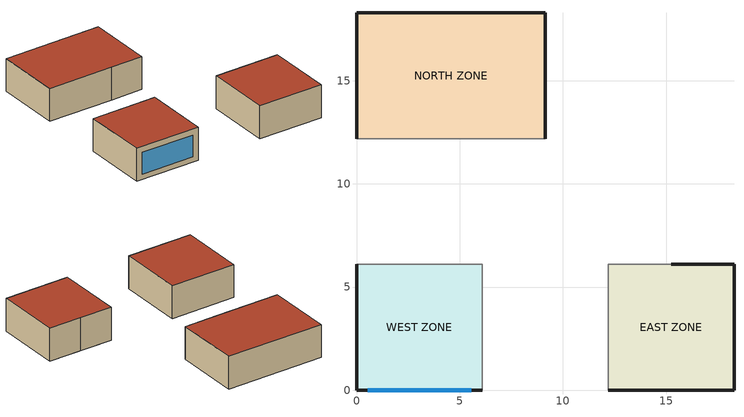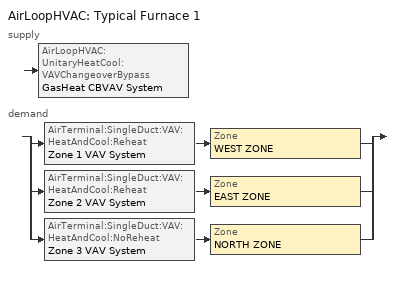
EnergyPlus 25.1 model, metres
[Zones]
WEST ZONE
 floor adiabatic (FLOOR SLAB 8 IN): 0,0 0,6.1 6.1,6.1 6.1,0 z0
 wall outside (EXTWALL80): 0,6.1 0,0 6.1,0 z0:3.05
 wall to NORTH ZONE (PARTITION06): 6.1,6.1 0,6.1 z0:3.05
 wall to EAST ZONE (PARTITION06): 6.1,0 6.1,6.1 z0:3.05
 window (WIN-CON-LIGHT): 0.55,0 5.55,0 z0.5:2.5
 roof outside (ROOF34): 0,6.1 0,0 6.1,0 6.1,6.1 z3.05
EAST ZONE
 floor adiabatic (FLOOR SLAB 8 IN): 12.19,0 12.19,6.1 18.29,6.1 18.29,0 z0
 wall outside (EXTWALL80): 12.19,0 18.29,0 18.29,6.1 15.24,6.1 z0:3.05
 wall to NORTH ZONE (PARTITION06): 15.24,6.1 12.19,6.1 z0:3.05
 roof outside (ROOF34): 12.19,6.1 12.19,0 18.29,0 18.29,6.1 z3.05
NORTH ZONE
 floor adiabatic (FLOOR SLAB 8 IN): 0,12.19 0,18.29 9.14,18.29 9.14,12.19 z0
 wall outside (EXTWALL80): 9.14,12.19 9.14,18.29 0,18.29 0,12.19 z0:3.05
 roof outside (ROOF34): 0,18.29 0,12.19 9.14,12.19 9.14,18.29 z3.05
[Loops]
AirLoopHVAC 'Typical Furnace 1'
 supply: AirLoopHVAC:UnitaryHeatCool:VAVChangeoverBypass 'GasHeat CBVAV System'
 demand: split
  | AirTerminal:SingleDuct:VAV:HeatAndCool:Reheat 'Zone 1 VAV System' > Zone 'WEST ZONE'
  | AirTerminal:SingleDuct:VAV:HeatAndCool:Reheat 'Zone 2 VAV System' > Zone 'EAST ZONE'
  | AirTerminal:SingleDuct:VAV:HeatAndCool:NoReheat 'Zone 3 VAV System' > Zone 'NORTH ZONE'
[Building]
NONE: North Axis {deg}=0; Terrain=Suburbs; Loads Convergence Tolerance Value {W}=0.04; Temperature Convergence Tolerance Value {deltaC}=0.4; Solar Distribution=FullInteriorAndExterior; Maximum Number of Warmup Days=25; Minimum Number of Warmup Days=6
[Site:Location]
Miami Intl Ap FL USA WMO=722020: Latitude {deg}=25.82; Longitude {deg}=-80.3; Time Zone {hr}=-5; Elevation {m}=11
[SizingPeriod:DesignDay] Day of Month=21; Humidity Condition Type=Wetbulb; Barometric Pressure {Pa}=101217; Rain Indicator=No; Snow Indicator=No; Daylight Saving Time Indicator=No; Solar Model Indicator=ASHRAEClearSky
Name | Month | Day Type | Maximum Dry-Bulb Temperature {C} | Daily Dry-Bulb Temperature Range {deltaC} | Wetbulb or DewPoint at Maximum Dry-Bulb {C} | Wind Speed {m/s} | Wind Direction {deg} | Sky Clearness
Miami Intl Ap Ann Htg 99.6% Condns DB | 1 | WinterDesignDay | 8.7 | 0 | 8.7 | 3.8 | 340 | 0
Miami Intl Ap Ann Clg .4% Condns DB=>MWB | 7 | SummerDesignDay | 33.2 | 6.7 | 25.3 | 4.5 | 140 | 1
[Site:GroundTemperature:BuildingSurface]
20.03, 20.03, 20.13, 20.3, 20.43, 20.52, 20.62, 20.77, 20.78, 20.55, 20.44, 20.2
[Material] Thermal Absorptance=0.9
Name | Roughness | Thickness {m} | Conductivity {W/m-K} | Density {kg/m3} | Specific Heat {J/kg-K} | Solar Absorptance | Visible Absorptance
A1 - 1 IN STUCCO | Smooth | 0.0253898 | 0.691831 | 1858.142 | 836.8 | 0.92 | 0.92
C4 - 4 IN COMMON BRICK | Rough | 0.101498 | 0.726422 | 1922.216 | 836.8 | 0.76 | 0.76
E1 - 3 / 4 IN PLASTER OR GYP BOARD | Smooth | 0.01905 | 0.726422 | 1601.846 | 836.8 | 0.92 | 0.92
C6 - 8 IN CLAY TILE | Smooth | 0.203302 | 0.570761 | 1121.292 | 836.8 | 0.82 | 0.82
C10 - 8 IN HW CONCRETE | MediumRough | 0.203302 | 1.729577 | 2242.585 | 836.8 | 0.65 | 0.65
E2 - 1 / 2 IN SLAG OR STONE | Rough | 0.0127102 | 1.435549 | 881.0155 | 1673.6 | 0.55 | 0.55
E3 - 3 / 8 IN FELT AND MEMBRANE | Rough | 0.00954024 | 0.190253 | 1121.292 | 1673.6 | 0.75 | 0.75
B5 - 1 IN DENSE INSULATION | VeryRough | 0.0253898 | 0.0432394 | 91.30524 | 836.8 | 0.5 | 0.5
C12 - 2 IN HW CONCRETE | MediumRough | 0.0509016 | 1.729577 | 2242.585 | 836.8 | 0.65 | 0.65
[WindowMaterial:Glazing]
WIN-LAY-GLASS-LIGHT: Optical Data Type=SpectralAverage; Thickness {m}=0.003; Solar Transmittance at Normal Incidence=0.9; Front Side Solar Reflectance at Normal Incidence=0.031; Back Side Solar Reflectance at Normal Incidence=0.031; Visible Transmittance at Normal Incidence=0.9; Front Side Visible Reflectance at Normal Incidence=0.05; Back Side Visible Reflectance at Normal Incidence=0.05; Infrared Transmittance at Normal Incidence=0; Front Side Infrared Hemispherical Emissivity=0.84; Back Side Infrared Hemispherical Emissivity=0.84; Conductivity {W/m-K}=0.9
[Construction]
EXTWALL80: A1 - 1 IN STUCCO, C4 - 4 IN COMMON BRICK, E1 - 3 / 4 IN PLASTER OR GYP BOARD
PARTITION06: E1 - 3 / 4 IN PLASTER OR GYP BOARD, C6 - 8 IN CLAY TILE, E1 - 3 / 4 IN PLASTER OR GYP BOARD
FLOOR SLAB 8 IN: C10 - 8 IN HW CONCRETE
ROOF34: E2 - 1 / 2 IN SLAG OR STONE, E3 - 3 / 8 IN FELT AND MEMBRANE, B5 - 1 IN DENSE INSULATION, C12 - 2 IN HW CONCRETE
WIN-CON-LIGHT: WIN-LAY-GLASS-LIGHT
[Zone] Type=1; Multiplier=1; Ceiling Height {m}=autocalculate; Volume {m3}=autocalculate
WEST ZONE; EAST ZONE; NORTH ZONE
[People] Number of People Schedule=OFFICE OCCUPANCY; Number of People Calculation Method=people; Fraction Radiant=0.3; Activity Level Schedule=Activity Sch; Carbon Dioxide Generation Rate {m3/s-W}=3.82E-8; Mean Radiant Temperature Calculation Type=EnclosureAveraged; Work Efficiency Schedule=Work Eff Sch; Clothing Insulation Calculation Method=ClothingInsulationSchedule; Clothing Insulation Schedule=Clothing Sch; Air Velocity Schedule=Air Velo Sch; Thermal Comfort Model 1 Type=FANGER
Name | Zone or ZoneList or Space or SpaceList | Number of People
WEST ZONE | WEST ZONE | 3
EAST ZONE | EAST ZONE | 3
NORTH ZONE | NORTH ZONE | 4
[Lights] Schedule=OFFICE LIGHTING; Design Level Calculation Method=LightingLevel; Return Air Fraction=0; Fraction Radiant=0.2; Fraction Visible=0.2; Fraction Replaceable=0
Name | Zone or ZoneList or Space or SpaceList | Lighting Level {W}
EAST ZONE Lights 1 | EAST ZONE | 1464.375
NORTH ZONE Lights 1 | NORTH ZONE | 878.6252
[ElectricEquipment] Schedule=INTERMITTENT; Design Level Calculation Method=EquipmentLevel; Fraction Latent=0; Fraction Radiant=0.3; Fraction Lost=0
Name | Zone or ZoneList or Space or SpaceList | Design Level {W}
WEST ZONE ElecEq 1 | WEST ZONE | 2928.751
EAST ZONE ElecEq 1 | EAST ZONE | 1464.375
NORTH ZONE ElecEq 1 | NORTH ZONE | 2928.751
[Sizing:Zone] Zone Cooling Design Supply Air Temperature Input Method=SupplyAirTemperature; Zone Cooling Design Supply Air Temperature {C}=10; Zone Heating Design Supply Air Temperature Input Method=SupplyAirTemperature; Zone Heating Design Supply Air Temperature {C}=50; Zone Cooling Design Supply Air Humidity Ratio {kgWater/kgDryAir}=0.008; Zone Heating Design Supply Air Humidity Ratio {kgWater/kgDryAir}=0.008; Zone Heating Sizing Factor=0; Zone Cooling Sizing Factor=0; Cooling Design Air Flow Method=DesignDay; Cooling Design Air Flow Rate {m3/s}=0; Heating Design Air Flow Method=DesignDay; Heating Design Air Flow Rate {m3/s}=0; Account for Dedicated Outdoor Air System=No; Dedicated Outdoor Air System Control Strategy=NeutralSupplyAir; Dedicated Outdoor Air Low Setpoint Temperature for Design {C}=autosize; Dedicated Outdoor Air High Setpoint Temperature for Design {C}=autosize
Name | Design Specification Outdoor Air Object
WEST ZONE | SZ DSOA WEST ZONE
EAST ZONE | SZ DSOA EAST ZONE
NORTH ZONE | SZ DSOA NORTH ZONE
[DesignSpecification:OutdoorAir] Outdoor Air Method=flow/person; Outdoor Air Flow per Person {m3/s-person}=0.00944; Outdoor Air Flow per Zone Floor Area {m3/s-m2}=0; Outdoor Air Flow per Zone {m3/s}=0
SZ DSOA WEST ZONE; SZ DSOA EAST ZONE; SZ DSOA NORTH ZONE
[Sizing:System]
Typical Furnace 1: Type of Load to Size On=sensible; Design Outdoor Air Flow Rate {m3/s}=autosize; Central Heating Maximum System Air Flow Ratio=0.3; Preheat Design Temperature {C}=7; Preheat Design Humidity Ratio {kgWater/kgDryAir}=0.008; Precool Design Temperature {C}=11; Precool Design Humidity Ratio {kgWater/kgDryAir}=0.008; Central Cooling Design Supply Air Temperature {C}=10; Central Heating Design Supply Air Temperature {C}=30; Type of Zone Sum to Use=noncoincident; 100% Outdoor Air in Cooling=no; 100% Outdoor Air in Heating=no; Central Cooling Design Supply Air Humidity Ratio {kgWater/kgDryAir}=0.008; Central Heating Design Supply Air Humidity Ratio {kgWater/kgDryAir}=0.008; Cooling Supply Air Flow Rate Method=DesignDay; Cooling Supply Air Flow Rate {m3/s}=0; Heating Supply Air Flow Rate Method=DesignDay; Heating Supply Air Flow Rate {m3/s}=0; Zone Maximum Outdoor Air Fraction=1; Cooling Design Capacity Method=CoolingDesignCapacity; Cooling Design Capacity {W}=autosize; Heating Design Capacity Method=HeatingDesignCapacity; Heating Design Capacity {W}=autosize; Central Cooling Capacity Control Method=VAV
[ZoneControl:Thermostat] Control Type Schedule=Zone Control Type Sched; Control 1=Temperature Setpoints
Name | Zone or ZoneList
Zone 1 Thermostat | NORTH ZONE
Zone 2 Thermostat | WEST ZONE
Zone 3 Thermostat | EAST ZONE
[ThermostatSetpoint:DualSetpoint]
Temperature Setpoints: Heating Setpoint Temperature Schedule=Heating Setpoints; Cooling Setpoint Temperature Schedule=Cooling Setpoints
[AirTerminal:SingleDuct:VAV:HeatAndCool:NoReheat]
Zone 3 VAV System: Availability Schedule=FanAndCoilAvailSched; Maximum Air Flow Rate {m3/s}=autosize; Zone Minimum Air Flow Fraction=0.25
[AirTerminal:SingleDuct:VAV:HeatAndCool:Reheat] Availability Schedule=FanAndCoilAvailSched; Maximum Air Flow Rate {m3/s}=autosize; Maximum Hot Water or Steam Flow Rate {m3/s}=0; Minimum Hot Water or Steam Flow Rate {m3/s}=0; Convergence Tolerance=0.001
Name | Zone Minimum Air Flow Fraction | Reheat Coil | Maximum Reheat Air Temperature {C}
Zone 1 VAV System | 0.05 | Reheat Coil Zone 1 | 22
Zone 2 VAV System | 0.25 | Reheat Coil Zone 2
[Zone equipment]
WEST ZONE: Zone 1 VAV System
EAST ZONE: Zone 2 VAV System
NORTH ZONE: Zone 3 VAV System
[Fan:OnOff]
Supply Fan 1: Availability Schedule=FanAndCoilAvailSched; Fan Total Efficiency=0.7; Pressure Rise {Pa}=600; Maximum Flow Rate {m3/s}=autosize; Motor Efficiency=0.9; Motor In Airstream Fraction=1
[Coil:Heating:Electric] Availability Schedule=FanAndCoilAvailSched; Efficiency=1; Nominal Capacity {W}=autosize
Reheat Coil Zone 1; Reheat Coil Zone 2
[Coil:Heating:Fuel]
Furnace Heating Coil 1: Availability Schedule=Work Eff Sch; Fuel Type=NaturalGas; Burner Efficiency=0.8; Nominal Capacity {W}=autosize
[AirLoopHVAC:UnitaryHeatCool:VAVChangeoverBypass]
GasHeat CBVAV System: Availability Schedule=FanAndCoilAvailSched; Cooling Supply Air Flow Rate {m3/s}=autosize; Heating Supply Air Flow Rate {m3/s}=autosize; No Load Supply Air Flow Rate {m3/s}=autosize; Cooling Outdoor Air Flow Rate {m3/s}=autosize; Heating Outdoor Air Flow Rate {m3/s}=autosize; No Load Outdoor Air Flow Rate {m3/s}=autosize; Outdoor Air Flow Rate Multiplier Schedule=Outdoor Air Multiplier Schedule; Supply Air Fan=Supply Fan 1; Supply Air Fan Placement=BlowThrough; Supply Air Fan Operating Mode Schedule=Fan OpMode Schedule; Cooling Coil=Main Cooling Coil 1; Heating Coil=Furnace Heating Coil 1; Priority Control Mode=CoolingPriority; Minimum Outlet Air Temperature During Cooling Operation {C}=10; Maximum Outlet Air Temperature During Heating Operation {C}=50; Dehumidification Control Type=None
[AirLoopHVAC]
Typical Furnace 1: Design Supply Air Flow Rate {m3/s}=1.75
[AvailabilityManager:ScheduledOn]
Furnace 1 AvailOn: Schedule=FanAndCoilAvailSched
[AvailabilityManager:ScheduledOff]
Furnace 1 AvailOff: Schedule=FanAndCoilAvailSched
[SetpointManager:Scheduled]
Air Loop Schedule: Control Variable=Temperature; Schedule=SAT Sch; Setpoint Node or NodeList=Air Loop Outlet Node
[Coil:Cooling:DX:VariableSpeed]
Main Cooling Coil 1: Number of Speeds=4; Nominal Speed Level=4; Gross Rated Total Cooling Capacity At Selected Nominal Speed Level {W}=AUTOSIZE; Rated Air Flow Rate At Selected Nominal Speed Level {m3/s}=AUTOSIZE; Nominal Time for Condensate to Begin Leaving the Coil {s}=0; Initial Moisture Evaporation Rate Divided by Steady-State AC Latent Capacity=0; Energy Part Load Fraction Curve=HPACCOOLPLFFPLR; Condenser Type=AirCooled; Crankcase Heater Capacity {W}=0; Maximum Outdoor Dry-Bulb Temperature for Crankcase Heater Operation {C}=10; Speed 1 Reference Unit Gross Rated Total Cooling Capacity {W}=8914.19; Speed 1 Reference Unit Gross Rated Sensible Heat Ratio=0.79; Speed 1 Reference Unit Gross Rated Cooling COP {W/W}=3.98049; Speed 1 Reference Unit Rated Air Flow Rate {m3/s}=0.944; Speed 1 Reference Unit Rated Condenser Air Flow Rate {m3/s}=2.655; Speed 1 Total Cooling Capacity Function of Temperature Curve=HPCoolingCAPFTemp1; Speed 1 Total Cooling Capacity Function of Air Flow Fraction Curve=HPACFFF; Speed 1 Energy Input Ratio Function of Temperature Curve=HPCoolingEIRFTemp1; Speed 1 Energy Input Ratio Function of Air Flow Fraction Curve=HPACFFF; Speed 2 Reference Unit Gross Rated Total Cooling Capacity {W}=16456.9; Speed 2 Reference Unit Gross Rated Sensible Heat Ratio=0.73; Speed 2 Reference Unit Gross Rated Cooling COP {W/W}=4.08; Speed 2 Reference Unit Rated Air Flow Rate {m3/s}=1.888; Speed 2 Reference Unit Rated Condenser Air Flow Rate {m3/s}=5.31; Speed 2 Total Cooling Capacity Function of Temperature Curve=HPCoolingCAPFTemp2; Speed 2 Total Cooling Capacity Function of Air Flow Fraction Curve=HPACFFF; Speed 2 Energy Input Ratio Function of Temperature Curve=HPCoolingEIRFTemp2; Speed 2 Energy Input Ratio Function of Air Flow Fraction Curve=HPACFFF; Speed 3 Reference Unit Gross Rated Total Cooling Capacity {W}=23463.4; Speed 3 Reference Unit Gross Rated Sensible Heat Ratio=0.78; Speed 3 Reference Unit Gross Rated Cooling COP {W/W}=4.19; Speed 3 Reference Unit Rated Air Flow Rate {m3/s}=2.832; Speed 3 Reference Unit Rated Condenser Air Flow Rate {m3/s}=7.965; Speed 3 Total Cooling Capacity Function of Temperature Curve=HPCoolingCAPFTemp3; Speed 3 Total Cooling Capacity Function of Air Flow Fraction Curve=HPACFFF; Speed 3 Energy Input Ratio Function of Temperature Curve=HPCoolingEIRFTemp3; Speed 3 Energy Input Ratio Function of Air Flow Fraction Curve=HPACFFF; Speed 4 Reference Unit Gross Rated Total Cooling Capacity {W}=36991.4; Speed 4 Reference Unit Gross Rated Sensible Heat Ratio=0.75; Speed 4 Reference Unit Gross Rated Cooling COP {W/W}=3.86638; Speed 4 Reference Unit Rated Air Flow Rate {m3/s}=3.776; Speed 4 Reference Unit Rated Condenser Air Flow Rate {m3/s}=10.62; Speed 4 Total Cooling Capacity Function of Temperature Curve=HPCoolingCAPFTemp4; Speed 4 Total Cooling Capacity Function of Air Flow Fraction Curve=HPACFFF; Speed 4 Energy Input Ratio Function of Temperature Curve=HPCoolingEIRFTemp4; Speed 4 Energy Input Ratio Function of Air Flow Fraction Curve=HPACFFF
[Schedule:Compact]
Activity Sch: Through: 12/31, For: AllDays, Until: 24:00, 131.8
Work Eff Sch: Through: 12/31, For: AllDays, Until: 24:00, 0
Clothing Sch: Through: 12/31, For: AllDays, Until: 24:00, 1
Air Velo Sch: Through: 12/31, For: AllDays, Until: 24:00, 0.137
OFFICE OCCUPANCY: Through: 12/31, For: WeekDays SummerDesignDay, Until: 8:00, 0, Until: 8:00, 0.5, Until: 12:00, 1, Until: 13:00, 0.5, Until: 16:00, 1, Until: 16:30, 0.1, Until: 24:00, 0, For: AllOtherDays, Until: 24:00, 0
INTERMITTENT: Through: 12/31, For: WeekDays SummerDesignDay, Until: 8:00, 0, Until: 17:00, 1, Until: 24:00, 0, For: AllOtherDays, Until: 24:00, 0
OFFICE LIGHTING: Through: 12/31, For: WeekDays SummerDesignDay, Until: 6:00, 0.05, Until: 7:00, 0.2, Until: 17:00, 1, Until: 17:30, 0.5, Until: 24:00, 0.05, For: AllOtherDays, Until: 24:00, 0.05
FanAndCoilAvailSched: Through: 3/31, For: AllDays, Until: 24:00, 1, Through: 9/30, For: WeekDays SummerDesignDay, Until: 7:00, 0, Until: 17:00, 1, Until: 24:00, 0, For: AllOtherDays, Until: 24:00, 0, Through: 12/31, For: AllDays, Until: 24:00, 1
Heating Setpoints: Through: 12/31, For: AllDays, Until:  7:00, 15, Until: 17:00, 20, Until: 24:00, 15
Cooling Setpoints: Through: 12/31, For: AllDays, Until:  7:00, 30, Until: 17:00, 22.3, Until: 24:00, 30
Zone Control Type Sched: Through: 12/31, For: AllDays, Until: 24:00, 4
Outdoor Air Multiplier Schedule; Fan OpMode Schedule: Through: 12/31, For: AllDays, Until:  7:00, 0, Until: 17:00, 1, Until: 24:00, 0
SAT Sch: Through: 12/31, For: AllDays, Until: 24:00, 17
[Curve:Quadratic]
HPACCOOLPLFFPLR: Coefficient1 Constant=1; Coefficient2 x=0; Coefficient3 x**2=0; Minimum Value of x=0.5; Maximum Value of x=1.5
[Curve:Cubic]
HPACFFF: Coefficient1 Constant=1; Coefficient2 x=0; Coefficient3 x**2=0; Coefficient4 x**3=0; Minimum Value of x=0.5; Maximum Value of x=1.5
[Curve:Biquadratic] Minimum Value of x=13.89; Maximum Value of x=22.22; Minimum Value of y=12.78; Maximum Value of y=51.67; Input Unit Type for X=Temperature; Input Unit Type for Y=Temperature; Output Unit Type=Dimensionless
Name | Coefficient1 Constant | Coefficient2 x | Coefficient3 x**2 | Coefficient4 y | Coefficient5 y**2 | Coefficient6 x*y | Minimum Curve Output | Maximum Curve Output
HPCoolingCAPFTemp1 | 1.62534 | -0.0786551 | 0.00306798 | 0.000800209 | -3.5406e-05 | -0.000353441 | 0.8026 | 1.2772
HPCoolingCAPFTemp2 | 1.42404 | -0.0593311 | 0.00260681 | 0.000886755 | -3.69191e-05 | -0.00035528 | 0.7891 | 1.2786
HPCoolingCAPFTemp3 | 1.51598 | -0.0668926 | 0.00274577 | 0.000984889 | -4.05294e-05 | -0.000350079 | 0.8017 | 1.2811
HPCoolingCAPFTemp4 | 1.35442 | -0.0493403 | 0.00226498 | 0.000851773 | -4.26316e-05 | -0.000336452 | 0.7923 | 1.2736
HPCoolingEIRFTemp1 | -0.280814 | 0.0987779 | -0.00303827 | 0.00577423 | 0.000417105 | -0.000300032 | 0.4975 | 1.7115
HPCoolingEIRFTemp2 | -0.10629 | 0.0758518 | -0.00233423 | 0.00857944 | 0.00039522 | -0.000397457 | 0.5088 | 1.7121
HPCoolingEIRFTemp3 | -0.179989 | 0.0841627 | -0.00257094 | 0.00659523 | 0.000416281 | -0.000330974 | 0.4936 | 1.7105
HPCoolingEIRFTemp4 | 0.000151402 | 0.0655063 | -0.00203708 | 0.0067823 | 0.00040872 | -0.00035523 | 0.5141 | 1.7044
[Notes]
ChangeoverBypassVAV_AirToAir.idf
Basic file description:  1 story building divided into 3 interior conditioned zones. Roof with no plenum.
Slab on grade.
Highlights:              Example of a Changeover Bypass VAV system with  DX cooling coil
and gas heating coil. Added maximum supply air temperature of 22C leaving
reheat coil for terminal unit - Zone 1 VAV System.
Simulation Location/Run: Miami Intl Ap FL USA WMO=722020, 2 design days, 1 run period,
Run Control executes the design days only.
Location:                Miami, FL
Design Days:             Miami Intl Ap FL USA Annual Heating 99.6%, MaxDB=8.7°C
Miami Intl Ap FL USA Annual Cooling (DB=>MWB) .4%, MaxDB=33.2°C MWB=25.3°C
Run Period (Weather File): Winter 1/21, Summer 7/21.
Run Control:             Zone and System sizing required (design day runs only, see RUN CONTROL object)
Building: Single floor rectangular L-shaped building 40 ft south wall, 40 ft west wall, zone height 10 feet.
There is a single window in the West zone south wall. The walls are 1 in stucco over 4 in common brick
and gypboard. The roof is a built up roof with 1/2 in stone over 3/8 in felt over 1 in dense insulation
supported by 2 in heavy weight concrete. The window is single pane 3mm clear.
The window to wall ratio is approximately 0.07.
The building is oriented due north.
Floor Area:        130.1 m2 (1403 ft2)
Number of Stories: 1
Zone Description Details:
|       West         |         East           |    window = *
Internal gains description:     ZONE West  - lighting is 0 watts, equip is 2928.751 watts, 3 occupants
Internal gains description:     ZONE North - lighting is 878.6252 watts, equip is 2928.751 watts, 4 occupants
Internal gains description:     ZONE East  - lighting is 1464.375 watts, equip is 1464.375 watts, 3 occupants
Interzone Surfaces:             3 interzone surfaces (see diagram)
Internal Mass:                  None
Windows:                        1 - single pane clear 3mm glass
Detached Shading:               None
Daylight:                       None
Natural Ventilation:            None
Compact Schedules:              Yes
Solair Distribution:            FullInteriorAndExterior
HVAC:                           3 zone central system using single air loop. DX cooling coil and gas heating coil.
Thermostat setting at 20 C in winter with 15 C set back temperature, 24 C in summer
with 30 C set back temperature. Cooling coil off in winter, heating coil on all year.
Zonal Equipment:                3 - AIR DISTRIBUTION UNIT
(2 ea. Single Duct:VAVHeatandCool:Reheat, 1 ea. Single Duct:VAVHeatandCool:NoReheat)
Central Air Handling Equipment: Yes
System Equipment Autosize:      No
Purchased Cooling:              No
Purchased Heating:              No
Purchased Chilled Water:        No
Purchased Hot Water:            No
HVAC System:                    UNITARYSYSTEM:VAV:CHANGEOVERBYPASS
Coils:                          COIL:DX:MULTIMODE:COOLINGEMPIRICAL, Coil:Heating:Fuel
Pumps:                          None
Boilers:                        None
Chillers:                       None
Towers:                         None
Standard Reports:               None
Timestep or Hourly Variables:   Timestep
Time bins Report:               None
HTML Report:                    None
Environmental Emissions:        None
Utility Tariffs:                None
Data Source=ASHRAE 2009 Annual Design Conditions
